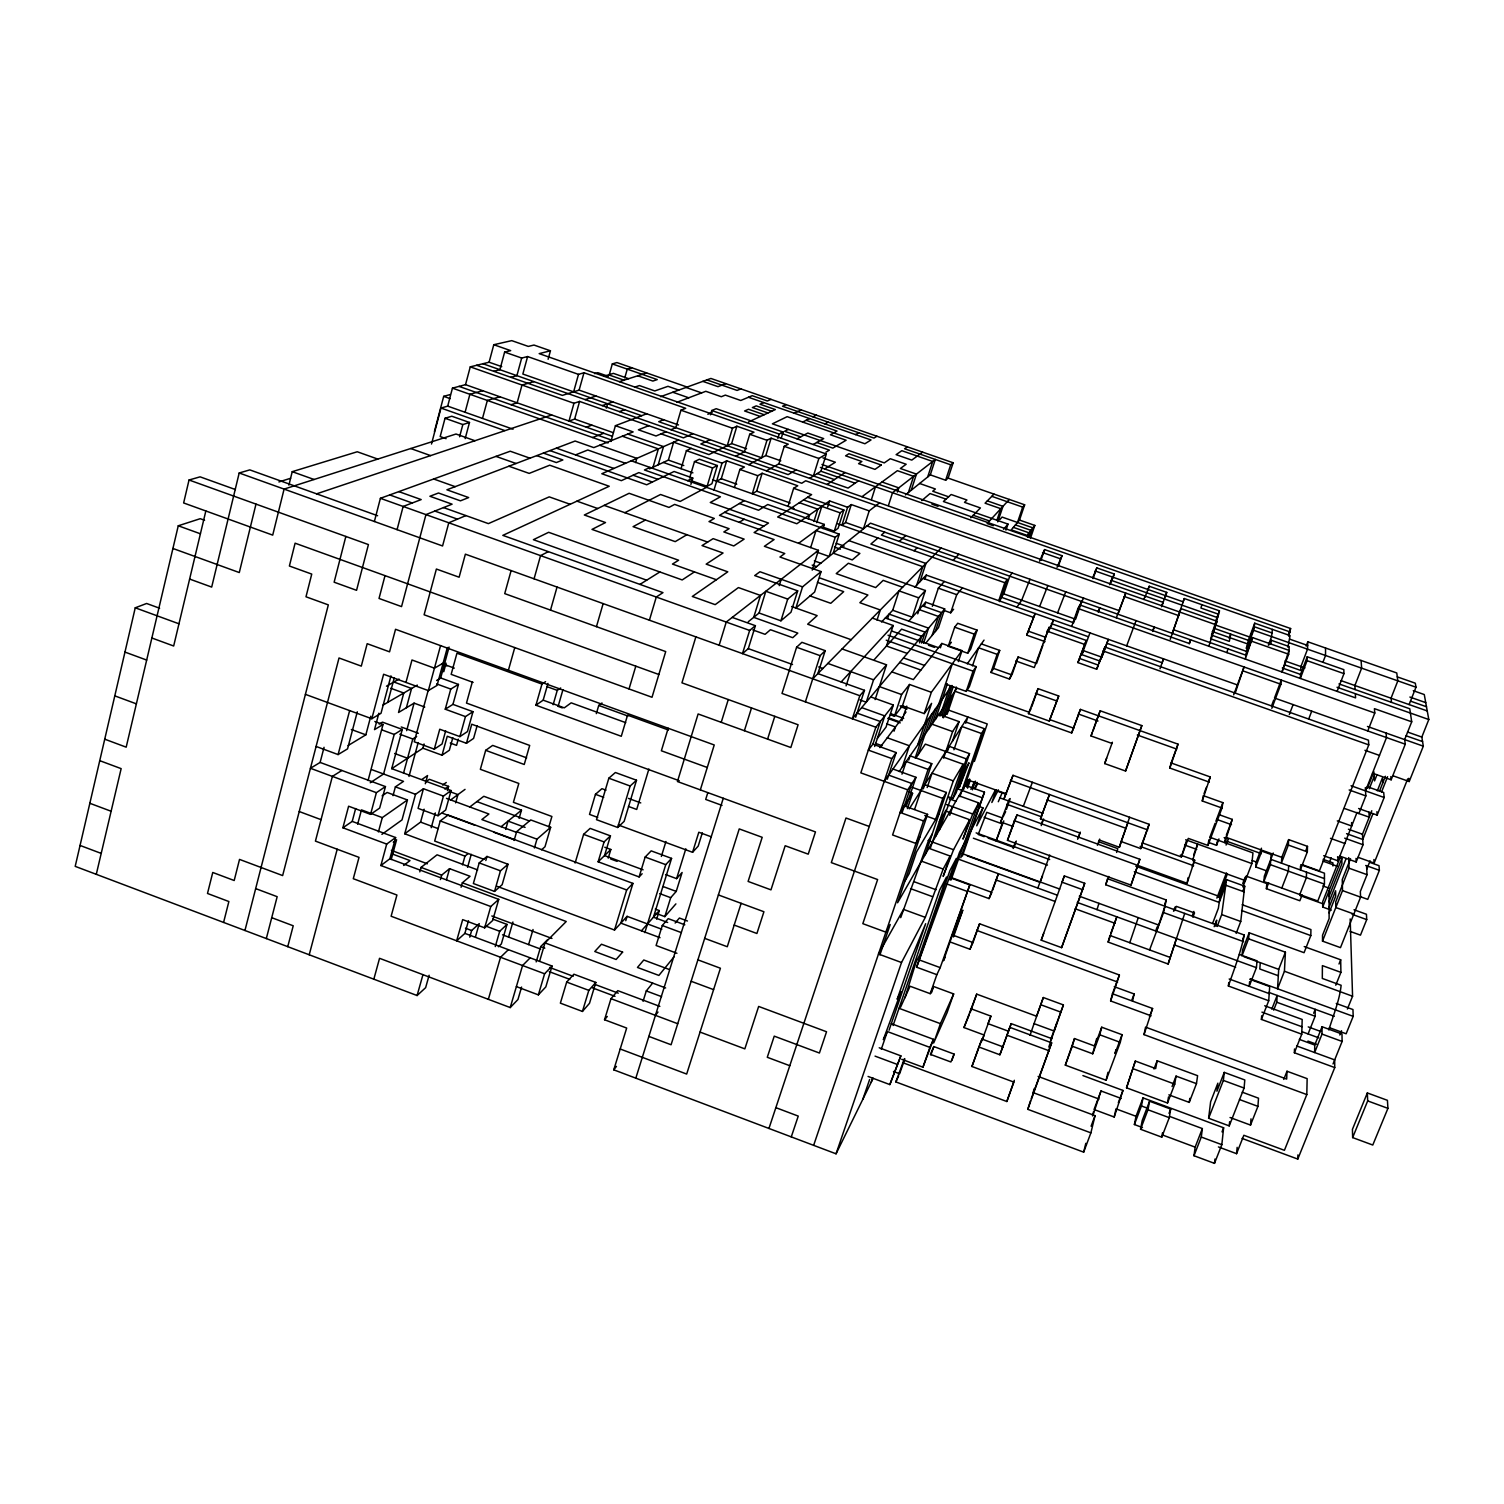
<?xml version="1.0" encoding="UTF-8"?>
<svg xmlns="http://www.w3.org/2000/svg" width="1504" height="1504" viewBox="0 0 1504 1504"><rect width="100%" height="100%" fill="white"/><g stroke="black" fill="none" stroke-linecap="round" stroke-linejoin="round"><path stroke-width="1.5" d="M1273.23 853.012L1264.338 876.136L1263.868 881.588L1317.786 901.028L1324.422 884.126L1324.46 873.204L1300.772 864.687M1325.55 648.017L1325.532 655.5L1323.031 662.004M1322.072 1026.743L1314.74 1045.036L1314.646 1052.537L1322.035 1034.094L1322.072 1026.743L1341.982 1034.019L1342.113 1041.445L1333.033 1063.967M1366.553 865.702L1367.042 874.67L1360.33 891.534L1360.594 897.136L1340.478 947.633L1322.505 941.128L1322.542 935.225L1329.122 918.587L1329.028 890.932M1331.284 910.146L1322.693 907.044L1322.712 901.648L1340.102 857.487M1308.085 1033.944L1315.135 1016.253L1315.229 1009.334L1313.669 1013.245M1218.409 1146.932L1236.57 1153.681L1243.846 1135.276L1284.416 1150.316L1306.807 1094.574L1307.145 1078.65L1287.01 1071.243L1283.758 1079.421M1249.166 932.781L1248.564 938.816L1241.947 955.98L1242.586 949.832L1249.166 932.781L1304.062 952.69L1310.811 935.582L1310.924 929.585L1242.191 904.731M1306.544 872.188L1306.393 877.622L1299.776 894.542M1300.509 866.003L1300.377 869.782L1307.333 851.884L1307.484 846.357L1288.646 839.608L1281.784 857.355L1281.427 862.958L1288.345 845.079L1288.646 839.608M1242.06 1138.415L1297.783 1159.095L1297.914 1154.903M1297.783 1159.095L1334.744 1067.577L1294.38 1052.762L1301.768 1034.188L1302.182 1019.468L1264.695 1005.762M1294.38 1052.762L1294.512 1048.984M1307.22 656.778L1300.528 674.412L1300.321 678.436L1307.07 660.67L1307.22 656.778L1343.824 669.637L1343.956 673.623L1337.131 691.389M1391.52 702.368L1391.031 698.213L1397.836 680.842L1396.765 672.965L1307.803 641.794L1307.521 649.183L1300.922 666.554L1300.734 670.446L1284.66 664.806M1287.01 1071.243L1286.672 1079.082L1145.559 1027.138L1144.018 1034.62L1306.807 1094.574M1285.412 952.201L1278.701 969.366L1277.554 988.767L1284.435 971.246L1285.412 952.201L1248.564 938.816M1288.665 865.759L1288.364 871.154L1281.803 888.056M1273.681 1010.105L1276.764 1002.247L1277.178 995.46L1271.801 1009.128M1301.768 1034.188L1261.405 1019.411L1268.718 1000.743L1269.696 986.568L1249.843 979.33M1230.046 1117.51L1250.52 1125.086L1257.927 1106.361L1258.51 1098.202L1242.248 1092.186M1229.182 638.429L1230.742 634.162L1229.313 641.381L1211.472 635.12L1219.462 610.85L1184.287 598.536L1173.552 629.744L1245.951 655.218L1252.512 637.583L1288.966 650.367L1281.972 671.968L1288.665 654.221L1289.248 646.588L1271.143 640.253L1269.508 644.614M1288.759 636.286L1290.62 628.522L821.955 464.473M1261.405 1019.411L1261.687 1015.764M1263.868 881.588L1270.372 864.668L1271.218 854.084M1250.52 1125.086L1251.008 1118.863M1260.314 962.673L1259.788 968.99L1278.325 975.739M1302.144 894.861L1299.832 900.764L1266.387 888.695L1266.8 883.562L1246.083 876.099M1249.617 981.661L1249.185 986.286L1256.423 967.674L1257.024 960.849L1239.352 954.42M1271.82 708.309L1280.9 684.245L1281.258 680.09L1274.49 698.025L1405.281 744.198L1391.162 779.805L1372.494 773.188M1244.09 1088.05L1244.804 1079.966L1224.256 1072.39L1216.924 1091.208L1217.864 1083.181L1210.626 1101.774L1208.614 1118.262L1229.219 1125.894L1244.09 1088.05L1223.372 1080.417L1224.256 1072.39M1236.57 1153.681L1237.153 1147.345M1266.18 870.703L1255.727 866.943L1256.216 861.961L1261.48 848.218M1229.219 1125.894L1229.633 1121.702M1169.849 1116.513L1202.354 1128.583L1195.135 1147.138L1193.988 1155.73L1214.48 1163.363L1221.831 1144.676L1223.617 1127.774L1143.021 1097.882L1136.028 1116.306L1134.392 1124.541L1142.476 1127.549M1268.718 1000.743L1228.373 986.004C1234.201 969.14 1240.725 952.446 1244.297 935.037L1105.722 884.747L1107.546 878.693L1166.277 899.994L1163.551 912.571L1149.582 949.945M1242.887 886.984L1251.854 863.578L1252.964 852.918L1210.118 837.333M1214.48 1163.363L1214.969 1159.039M1236.175 933.364L1240.744 921.482L1244.71 886.194L1226.531 879.633L1220.045 896.704L1218.372 908.247L1212.638 923.324M1245.744 876.964L1245.331 880.611L1193.311 861.848M1270.73 643.975L1271.143 640.253M1272.384 629.386L1271.576 636.568L1268.323 645.272M1228.373 986.004L1228.787 982.507M1193.988 1155.73L1201.282 1137.043L1202.354 1128.583M1217.168 926.464L1221.699 914.582L1226.531 879.633M1168.871 1094.856L1189.232 1102.394L1196.47 1083.651L1197.598 1075.698L1157.14 1060.771L1154 1069.024M1281.784 857.355L1225.572 837.164L1224.764 842.597L1232.284 819.398L1219.8 814.924M1215.796 926.22L1216.68 920.128L1214.179 926.69M1189.232 1102.394L1189.814 1098.352M1287.894 647.209L1290.075 635.59L1254.712 623.201L1248.358 640.347L1245.331 659.072L1252.512 637.583M1247.173 647.66L1253.64 630.289L1254.712 623.201M1222 808.043L1222.865 802.647L1203.294 795.635L1202.26 800.974L1222 808.043L1207.919 845.455L1188.292 838.386L1181.354 856.96L1142.307 842.879L1149.131 824.305L1013.019 775.312L1003.882 799.207L1013.019 775.312M1208.614 842.447L1216.567 845.304L1217.112 841.864M1235.179 693.1L1244.052 666.986L1233.675 694.848M1169.266 1117.679L1170.676 1109.068L1149.564 1101.229L1142.194 1120.574L1140.54 1129.26L1161.765 1137.156L1169.266 1117.679L1147.966 1109.764L1149.564 1101.229M1157.14 1060.771L1155.674 1068.573L1135.332 1061.053L1126.534 1087.824L1167.499 1103.015L1174.737 1084.14L1176.053 1076.112L1196.47 1083.651M1161.765 1137.156L1162.498 1132.775M1167.499 1103.015L1168.533 1096.886M1207.919 845.455L1208.896 839.777M1184.72 913.417L1168.119 964.008L1108.147 942.087L1109.971 935.488L1169.454 957.183M1014.354 820.695L1017.061 814.924L1139.844 859.31L1130.989 885.123L1007.473 840.341L1014.354 820.695L1187.07 883.262L1194.684 860.194L1180.358 855.043M1192.691 860.1L1197.692 844.082L1193.706 854.742M1202.26 800.974L1210.269 776.948L1171.127 762.96L1178.027 744.16L1098.202 715.735L1091.002 735.964L1111.907 743.427M1168.119 964.008L1176.466 938.552M1187.07 883.262L1188.141 877.603M1134.392 1124.541L1141.442 1105.966L1143.021 1097.882M1227.057 652.642L1227.809 648.844M1144.018 1034.62L1152.59 1008.488L1112.452 993.749L1119.408 975.006L979.574 923.776L969.967 949.25L950.002 941.918M1181.354 856.96L1186.374 840.962M1126.534 1087.824L1135.332 1061.053M1121.213 1098.465L1101.003 1090.964L1094.047 1109.52L1114.201 1117.021L1122.962 1090.438L1082.918 1075.586M1156.557 931.314L1164.923 906.235M1114.201 1117.021L1116.006 1108.862L1136.028 1116.306M1132.512 1001.119L1134.148 993.975L1114.257 986.68M159.612 608.236L146.621 603.48L135.247 607.804L75.2 866.36L417.097 995.535L425.632 987.658L429.129 975.25M1120.273 1042.366L1122.059 1034.696L1101.718 1027.213L1094.724 1046.051L1074.476 1038.568L1065.321 1065.133L1106.098 1080.248L1120.273 1042.366L1099.762 1034.79L1101.718 1027.213M96.294 874.313L121.147 768.638L99.753 760.667M204.582 520.252L200.239 518.692L178.262 525.78L126.186 747.168L104.735 739.178M235.414 489.552L200.088 476.843L189.034 480.002L183.638 502.956L272.713 535.123L284.087 489.101L456.013 434.017L474.944 440.728M1115.912 1049.717L1115.009 1053.552L1122.059 1034.696M1208.802 646.231L1217.018 621.265L1181.054 608.65L1170.244 639.294M205.841 510.984L173.674 646.006L151.866 637.997M1106.098 1080.248L1107.978 1072.296M377.617 515.722L249.796 469.887L239.192 472.989L211.688 587.086L189.636 579.059M904.43 1058.609L895.858 1081.921L1083.67 1152.158L1090.889 1132.869L1095.044 1115.667L1033.041 1092.581L1034.32 1088.501M1092.825 1115.686L1101.003 1090.964M255.981 504.103L239.286 572.554L172.922 548.471M1083.67 1152.158L1085.813 1143.341M1092.543 1115.705L1093.558 1111.588M288.9 485.134L292.227 471.673L357.256 451.764L377.786 459.077M1138.265 917.647L1129.767 942.707M223.588 922.422L228.871 901.535L207.496 893.47L212.76 872.47L234.192 880.517L239.531 859.404L282.639 875.572L339.02 657.981L361.298 666.122L367.183 643.693L389.555 651.834L395.533 629.292L714.231 744.969L700.338 789.882M1151.105 1015.82L1110.61 1000.95L1119.408 975.006M1209.31 782.136L1169.83 768.036L1178.027 744.16M244.945 930.487L328.323 604.89L305.989 596.787L311.742 574.096L289.388 566.012L295.104 543.188L658.846 674.488M345.845 536.458L334.132 582.198L356.561 590.32L368.424 544.58L189.034 480.002M1169.83 768.036L1171.127 762.96M1110.61 1000.95L1112.452 993.749M266.321 938.571L277.168 896.685L255.661 888.601M374.383 521.512L380.399 498.313L510.232 451.219L529.972 458.194M320.126 762.434L385.456 786.592L376.376 792.664L310.444 768.281L320.126 762.434L324.056 747.3M1074.476 1038.568L1072.277 1046.239L1092.712 1053.796L1096.698 1038.456M287.753 946.655L293.224 925.787L271.735 917.684M316.103 746.454L338.099 754.576L349.642 710.602M385.005 575.656L379.027 598.46L401.549 606.601L425.952 514.612L452.084 504.178L429.918 496.264L438.491 493.011L460.45 500.832L468.665 497.561L446.914 489.796L575.111 441.029L593.798 447.609L633.128 431.911L615.418 425.688L610.925 441.48M397.075 529.652L403.147 506.453L421.176 499.591L398.842 491.62M357.294 711.806L347.556 748.86L338.099 754.576M434.412 431.554L443.699 396.342L450.241 394.556M431.498 444.037L440.973 408.054L447.703 406.136L513.052 429.204M447.703 406.136L452.441 388.145L465.526 384.667L612.372 436.329M465.168 438.623L469.492 422.474L451.82 416.232L445.034 418.262L440.183 436.555L446.105 438.66M348.063 745.57L365.848 734.836L370.792 716.205M309.222 954.777L337.197 849.234M342.893 827.783L352.218 821.41L395.627 837.54L386.697 844.082L342.893 827.783L348.608 806.219L370.567 814.36L379.666 808.08L385.456 786.592M305.406 694.359L371.808 718.743L383.614 674.262L428.358 690.599L437.062 685.41L447.365 647.547M1127.944 822.801L1121.119 841.526L1140.765 848.613L1149.131 824.305M465.526 384.667L470.263 366.863L489.101 362.22L501.734 366.638M378.876 713.197L374.515 729.628L383.012 724.496L374.853 721.506M352.218 821.41L355.64 808.569M390.965 675.86L381.001 713.31L371.808 718.743M387.731 702.368L394.217 678.06M465.093 412.265L469.887 394.292L482.709 390.702M459.585 436.762L462.837 424.56L469.492 422.474M368.066 780.52L383.012 724.496M357.651 824.192L361.468 809.885L382.298 817.612L407.434 799.978L387.13 792.458L382.091 795.879M489.101 362.22L493.782 344.717L511.755 340.637L528.299 346.409L533.995 345.055L550.445 350.789L548.114 359.287M370.567 814.36L376.376 792.664M405.967 682.421L411.983 659.993L434.43 668.171L443.097 663.189M379.158 724.12L382.448 722.127L402.282 729.421L394.198 734.441L383.576 773.996L370.247 782.757M482.502 418.413L487.352 400.44L499.93 396.774M406.381 707.764L411.57 688.475L394.349 682.177M1130.989 885.123L1139.844 859.31M1140.765 848.613L1142.307 842.879M451.087 790.559L443.436 796.105L423.451 788.735L418.074 808.362L438.002 815.732L445.673 810.036L451.087 790.559L391.717 768.657L402.282 729.421M493.782 344.717L510.683 350.639L504.63 352.086L499.892 369.702L493.726 371.3M378.425 831.919L382.298 817.612M406.663 730.643L414.089 703.139L424.748 707.049M393.014 795.654L395.383 786.855L403.504 781.366L371.638 769.597M403.523 773.169L412.792 738.99L416.646 736.528M428.114 690.656L414.239 741.792L434.299 749.161L442.044 744.01L445.673 730.831M380.888 865.533L389.837 858.803L498.745 899.373L490.774 906.517L380.888 865.533L386.697 844.082M428.358 690.599L440.559 645.63M670.991 429.712L675.822 427.681L680.936 410.197L685.692 408.317L583.984 372.748L578.495 374.364L527.603 356.561L521.681 358.046L516.887 375.662L510.852 377.297M408.994 776.421L418.187 742.562M389.837 858.803L395.627 837.54M527.603 356.561L522.847 374.045L641.663 415.706M391.209 859.517L396.586 839.777L393.277 842.202M407.434 799.978L402 819.924L381.903 834.363M449.094 647.04L440.634 678.116L436.611 680.485M391.717 768.657L422.906 748.202L424.053 743.972M443.736 671.762L446.086 663.17M467.97 853.708L464.962 856.152L404.726 833.78L415.518 794.3L423.451 788.735M434.299 749.161L439.751 729.233L459.904 736.622L467.462 731.564L472.989 711.693L452.948 704.38L445.259 709.211L465.45 716.6L472.989 711.693M445.259 709.211L450.768 689.076L458.438 684.414L440.371 677.834M425.312 783.753L427.55 775.556L422.004 779.392M373.838 979.179L379.553 958.311L510.232 1007.567L517.94 999.521L521.587 987.056M404.726 833.78L420.575 822.105L424.128 809.19M452.948 704.38L458.438 684.414M422.906 748.202L442.026 755.215L447.252 736.246L466.447 743.296L473.591 738.408L477.106 725.812M452.817 737.712L449.339 750.252L442.026 755.215M431.234 827.708L435.314 812.931M1108.147 942.087L1116.833 916.838L1110.742 933.42M419.804 871.869L421.045 867.413L437.062 854.817L477.652 869.914M472.294 682.045L466.484 703.082L679.263 780.745M458.269 739.141L456.558 745.364L450.279 743.07M438.002 815.732L443.436 796.105M459.904 736.622L465.45 716.6M447.44 790.615L448.606 786.404L429.354 779.298L425.557 781.948M660.012 937.688L620.851 923.136L632.94 883.393L448.117 815.018L440.24 820.94L434.675 841.056L483.968 859.348M511.116 570.58L504.724 593.629L665.708 651.589L652.022 697.273L424.109 614.779L436.386 569.038L459.115 577.216L465.375 554.168L859.818 695.713L864.48 690.317L817.875 673.604L825.207 650.649L801.895 642.321L796.594 647.246L782.005 693.438L875.854 727.222L893.338 705.019L870.703 696.897M466.447 743.296L471.748 724.232L529.69 745.439L524.238 764.483L485.679 750.346L480.359 769.315L518.824 783.452L513.409 802.309L551.893 816.484L548.847 826.918M1201.865 604.683L1200.925 608.048L1218.654 614.271L1216.285 620.738M455.637 802.854L457.93 794.601L449.527 791.518M573.626 391.848L578.495 374.364M440.428 879.558L441.668 875.102L449.583 868.673L470.075 876.287L462.348 882.792L461.089 887.247M692.949 433.678L683.436 437.871L579.585 401.418L573.964 403.279L569.001 421.082L574.641 419.09L613.388 432.72M476.636 365.284L562.364 395.383L579.115 390.119L583.984 372.748M574.641 419.09L579.585 401.418M446.481 879.727L449.583 868.673M417.097 995.535L422.962 974.667M508.39 670.258L514.763 647.585M534.07 578.814L540.575 555.615L548.358 551.648M462.518 864.856L464.962 856.152M467.575 867.319L471.241 854.366M609.214 374.891L612.316 363.912L616.903 362.558L687.14 387.073M606.356 408.11L607.597 403.768M550.502 610.116L557.044 587.068M479.212 862.92L473.365 883.525L494.534 891.421L502.148 884.69L508.014 864.255L486.976 856.434L479.212 862.92L500.456 870.816L508.014 864.255M498.745 899.373L492.654 920.504L484.664 927.836L462.668 919.621L456.652 940.808L464.886 933.382L468.477 920.768M485.811 860.532L486.976 856.434M624.762 377.918L627.262 369.138L631.774 367.747M469.756 937.142L471.636 930.525L479.25 923.625L475.49 936.748M668.434 730.004L627.563 715.152L621.284 736.283L535.932 705.207L541.966 684.076L545.557 681.65M505.664 829.4L508.051 821.09L525.084 827.388M535.932 705.207L543.17 700.168L547.964 683.418M494.534 891.421L500.456 870.816M484.664 927.836L490.774 906.517M519.106 818.364L521.474 810.186L483.818 796.293L469.793 806.971M514.105 840.454L516.643 831.674L530.686 819.924L550.671 827.294L544.993 846.752L541.59 849.779M553.134 704.718L557.251 690.374L560.691 687.986M558.247 705.94L562.947 689.678M495.267 946.58L499.704 931.277L506.998 924.415L492.804 919.113M635.628 462.555L636.831 458.363L599.682 445.259M506.998 924.415L501.34 943.948L498.407 946.749M488.349 999.314L500.55 957.277L508.371 949.682M596.449 626.66L603.142 603.612M508.54 937.067L512.92 921.99M534.409 847.974L536.966 839.176L550.671 827.294M653.018 467.218L658.357 448.888L622.336 436.216M658.207 464.811L663.527 446.613L627.77 434.054M649.502 468.853L668.378 460.092L673.623 442.176L708.948 454.584L731.658 443.586L746.586 448.812M510.232 1007.567L522.565 965.53L530.179 957.841M528.618 944.587L533.036 929.51M596.336 713.629L598.742 705.432L601.995 702.988M681.068 468.684L686.407 450.636L691.276 448.38M536.176 961.902L540.707 946.599L547.644 939.605M539.541 961.394L545.012 942.895L566.237 921.501L462.348 882.792M575.111 863.033L583.608 834.363L590.132 828.384L610.455 835.867L604.533 855.588L643.11 869.82M605.999 790.164L601.92 788.679L595.452 794.319L589.512 814.397L597.727 817.424M689.659 477.896L694.491 461.596L699.379 459.228L717.352 465.544L711.918 483.724L707.124 486.3L691.069 480.641M516.38 986.605L538.357 994.858L544.598 973.784L552.024 966.019L464.886 933.382M629.029 688.964L635.797 666.178M649.408 620.212L656.289 597.032L662.963 592.632L502.825 535.368L609.214 486.262L549.731 465.206L529.182 473.403L508.916 466.221M710.508 414.803L711.768 410.517L716.205 408.693L783.133 432.062L781.178 438.435M690.9 484.363L692.78 478.065L674.093 471.485L646.701 484.777L549.956 450.598M552.024 966.019L545.82 986.906L538.357 994.858M608.838 778.207L596.505 819.68L617.693 827.482L624.141 821.353L636.512 780.238L615.38 772.511L608.838 778.207L630.138 786.009L636.512 780.238M1098.108 844.308L1099.612 840.134L1119.39 847.278L1129.598 817.274M707.124 486.3L712.595 467.97L717.352 465.544M642.133 873.749L639.106 876.926L598.141 861.792L604.082 841.92L610.455 835.867M566.688 982.074L560.372 1003.149L582.443 1011.44L589.493 1003.318L595.828 982.432L573.908 974.216L566.688 982.074L588.816 990.365L595.828 982.432M713.949 490.191L722.033 463.157L726.658 460.807L744.386 467.03L739.893 469.436L734.46 487.484M727.259 445.71L732.486 428.226L736.866 426.215L753.974 432.212L749.725 434.261L744.442 451.745L735.682 456.201M1119.39 847.278L1121.119 841.526M731.658 443.586L736.866 426.215M716.637 481.205L721.281 478.723L726.658 460.807M608.236 858.126L610.831 849.478L604.796 847.26M617.693 827.482L630.138 786.009M1116.645 852.43L1117.792 848.632L1098.54 841.676M648.901 768.995L636.7 809.453L628.446 806.426M582.443 1011.44L588.816 990.365M668.19 728.256L661.365 750.778L707.256 767.491M695.863 636.888L681.951 682.835L798.098 724.759L790.841 747.526L698.119 713.968L677.439 781.535L815.469 831.919L808.231 854.159L785.182 845.737L770.969 889.86L748.108 881.438L762.19 837.314L739.235 828.911L671.085 1044.754L648.863 1036.406M496.771 886.232L614.516 930.036L626.679 889.973L632.94 883.393M766.42 470.846L778.884 463.815L784.242 446.35L788.246 444.188L771.101 438.19L766.965 440.296L761.663 457.78L658.733 421.684L663.621 419.729M762.133 473.271L757.79 475.715L752.301 493.763L756.681 491.188L762.133 473.271L797.722 485.773L793.642 488.311L788.058 506.359M748.804 464.661L765.818 455.543L771.101 438.19M625.758 920.692L627.093 916.35L661.816 929.246M639.106 876.926L645.16 857.054L651.176 850.869L671.574 858.389L653.45 917.196L667.644 922.46M1097.018 909.638L1098.935 903.34M777.869 438.36L779.185 434.073L783.133 432.062M873.147 1078.293L836.055 1153.812L613.764 1069.833L626.679 1028.059L604.533 1019.75L610.981 998.675L617.787 990.647L659.842 1006.402M719.156 645.235L726.244 622.054L818.458 550.332L719.514 515.346L744.254 500.663M661.365 856.434L665.952 841.488M644.821 932.63L665.746 864.65L671.574 858.389M656.646 919.132L659.297 910.578L655.274 909.093M721.224 722.334L728.274 699.548M755.403 625.683L749.65 630.439L742.487 653.62L748.296 648.638L755.403 625.683L732.222 617.411M684.809 924.791L668.227 918.643L662.286 925.524L656.101 945.508L676.932 953.273M656.064 913.398L664.824 916.632L670.69 897.681L676.236 891.402L682.102 872.489L676.593 878.637L665.595 874.576M676.593 878.637L685.824 848.801M748.221 621.772L759.088 613.012L765.818 591.279L787.72 599.081L797.684 590.865L754.726 575.581L759.952 571.746L802.534 586.861L821.071 571.595L779.956 557.025L784.75 553.51L764.408 546.309L774.071 539.579L754.124 532.529L768.488 523.054L710.283 502.486L720.416 496.79L644.464 469.981L650.01 467.424M643.073 1001.288L646.288 990.929L652.642 983.108M707.745 792.871L705.696 799.432L722.014 805.392M618.294 824.982L692.573 852.298L698.815 832.238L711.279 836.807M1090.889 1132.869L1027.796 1109.332L1051.653 1042.836L1009.786 1027.345L999.897 1054.793L978.878 1046.991L971.941 1066.486L1013.865 1082.109L1006.834 1101.511L902.569 1062.595M1043.325 997.528L1034.056 1023.641L1054.248 1031.086L1063.403 1004.916L1043.325 997.528L1036.557 1016.234L976.698 994.144L963.97 1027.552L984.18 1035.053L981.943 1040.787M702.312 832.859L698.194 846.113L692.573 852.298M779.241 585.639L781.215 579.303M813.438 475.941L818.872 458.457L826.335 454.001L539.184 353.628L550.445 350.789M809.603 478.347L820.958 471.241L826.335 454.001M808.306 519.012L809.622 514.857L790.916 508.277M635.816 1078.161L723.274 798.267M744.386 730.718L751.511 707.933M1048.814 1047.085L1056.579 1023.622M759.088 613.012L780.914 620.814L787.72 599.081M813.946 521.474L817.8 509.16L799.395 502.693M816.691 522.659L821.786 506.378M810.675 547.569L816.014 530.517L835.228 537.285L839.251 534.164L631.248 460.807M797.684 590.865L790.991 612.222L780.914 620.814M802.534 586.861L795.879 608.03L814.604 592.05L821.071 571.595M827.708 506.961L829.588 500.945L847.617 507.28L851.283 504.573L869.199 510.871L879.502 502.862M822.989 528.618L824.305 524.426L767.754 504.498L758.561 510.251L739.479 503.502M1027.796 1109.332L1030.447 1100.872M812.216 570.129L818.458 550.332M767.585 739.122L774.786 716.336M824.154 527.566L834.306 531.138L840.078 512.826L843.876 510.025L807.592 497.279M835.228 537.285L829.155 556.461L816.39 551.949M843.876 510.025L838.123 528.205L834.306 531.138M847.617 507.28L841.902 525.328L845.605 522.49L851.283 504.573M839.251 534.164L833.216 553.19L852.26 559.92L859.893 553.416L841.15 546.798M741.134 903.321L727.278 946.73L704.68 938.346M805.392 701.86L820.131 655.669L825.207 650.649M871.436 499.535L875.516 486.77M869.199 510.871L863.484 528.788L845.605 522.49M888.432 505.494L892.53 492.71L935.319 459.434L930.299 474.869L905.446 494.929M897.418 492.071L898.772 487.86L882.002 481.994M908.36 492.579L913.605 476.336L897.399 470.677L861.98 496.715M846.075 685.862L850.681 671.611M911.236 490.248L916.444 474.117L900.37 468.496L906.16 464.247L890.293 458.72L884.296 462.894L772.398 423.827L787.175 416.664L864.913 443.755L871.004 439.958L748.466 397.263M1172.368 633.41L1173.552 629.744M877.02 620.062L880.31 609.985L859.856 602.709L867.902 595.02L819.812 577.95M927.686 476.975L932.724 461.465L901.817 450.692L896.14 454.64L911.781 460.111L922.61 452.14M1098.202 715.735L1100.214 710.79L1141.837 725.605L1125.575 771.044L1104.688 763.562L1112.377 742.243M859.818 695.713L852.317 718.743L944.719 608.951L925.731 602.22L908.792 621.114M855.701 717.239L864.48 690.317M887.642 618.426L889.052 614.102L928.57 628.146L923.55 643.261M881.532 621.998L892.718 610.267L899.035 590.884L918.662 597.821L925.411 590.508L848.35 563.248L836.224 573.607L875.666 587.575L883.168 580.375L902.607 587.256M842.09 648.938L886.514 664.806L873.561 679.808L866.248 702.199L860.025 699.962M872.339 618.088L893.169 625.495L886.458 646.024L907.269 653.432M1125.575 771.044L1141.837 725.605M930.299 474.869L945.64 480.227L950.697 464.792L953.16 462.781L710.884 378.444L660.632 396.661M875.102 699.604L886.514 664.806M945.64 480.227L948.122 478.103L953.16 462.781M916.744 585.056L922.779 566.688L848.82 540.594M919.959 581.672L925.956 563.455L870.872 544.034L877.922 538.018M875.854 727.222L860.833 772.868L907.72 789.844L915.974 777.324L892.962 769.014M918.662 597.821L912.289 617.204L892.718 610.267M924.941 579.059L926.257 575.092L1237.378 684.922M872.884 744.179L896.158 752.564L891.816 758.58L868.316 750.101L872.884 744.179L880.348 721.506L857.054 713.122M917.741 613.82L925.411 590.508M874.689 746.492L884.766 715.904L861.698 707.613M924.358 606.375L925.731 602.22M893.338 705.019L886.044 727.09L877.358 738.37M890.387 714.795L894.41 716.224L901.573 694.547L909.525 684.489L931.352 692.291L962.015 650.612L941.842 643.449L913.379 679.582L891.778 671.856M919.527 642.866L921.708 636.286L901.61 629.142L874.388 659.504M932.33 606.319L938.327 588.177L944.343 581.465M921.557 643.073L925.167 632.169L885.33 618.012M894.034 731.188L895.444 726.977L886.777 723.856M894.41 716.224L902.456 705.79L909.525 684.489M901.93 720.679L906.762 706.128M932.104 635.421L938.421 616.433L919.132 609.59M768.939 1128.47L891.816 758.58M935.338 631.492L941.598 612.654L922.46 605.868M887.304 779.204L896.158 752.564M944.719 608.951L938.496 627.638L925.505 643.468M1082.598 889.672L1084.722 883.299L1064.343 875.911L1062.05 882.19L1082.598 889.672L1061.598 947.652L1041.219 940.188L1064.343 875.911M944.568 610.643L950.678 612.805L956.732 594.663L962.447 587.857M940.376 647.829L941.842 643.449M902.231 767.19L909.394 745.758L887.285 737.787M901.968 774.146L906.198 761.475L928.081 769.371L931.784 763.675L910.108 755.854L908.698 760.046M902.456 705.79L924.227 713.592L931.352 692.291M948.253 646.306L954.664 627.187L957.728 623.276L977.092 630.138L970.682 649.126L967.711 653.244L948.253 646.306L951.374 642.264M1061.598 947.652L1084.722 883.299M917.684 744.912L931.596 703.364L924.227 713.592M915.203 757.978L928.25 719.044M918.192 754.632L931.822 713.986M996.87 520.44L1000.799 508.69L985.064 503.201L993.994 494.102M791.273 1136.892L798.248 1116.1L775.857 1107.658M907.72 789.844L892.586 834.964L915.936 843.462L920.016 836.656M997.754 521.888L1002.98 506.34L987.338 500.87M928.551 729.233L935.338 709.023M902.325 812.028L911.894 783.528L888.657 775.124M952.333 663.772L932.048 724.195L952.615 731.564L959.063 721.619L938.853 714.362M906.292 806.182L915.974 777.324M935.488 719.232L947.388 683.831M907.42 808.607L912.571 793.285L908.454 791.781M940 716.073L950.227 685.655M958.33 661.591L962.015 650.612M941.824 715.603L951.976 685.467L884.258 781.347M942.914 717.276L952.972 687.422M1005.969 530.141L1008 524.106L943.403 501.509L951.148 494.496L966.94 500.024L964.496 502.355L980.42 507.938L970.757 517.79M945.396 714.72L951.806 695.713M914.582 809.434L928.081 769.371M947.125 714.268L956.318 687.027M967.711 653.244L974.178 634.105L977.092 630.138M923.306 788.792L931.784 763.675M927.178 787.532L932.01 773.188L953.292 780.858L963.199 764.239L942.482 756.794M1017.494 522.471L1022.682 507.111L1024.656 504.799L948.122 478.103M1019.505 520.064L1034.827 525.422L1027.006 535.368L1011.271 529.859L1019.505 520.064L1024.656 504.799M972.486 665.877L978.615 647.773L997.133 654.353L999.728 650.424L981.341 643.9M1006.834 1101.511L1014.316 1080.304M1034.056 1023.641L1030.014 1035.354M943.61 758.129L952.615 731.564M945.546 684.019L966.226 691.389L973.069 671.16L976.171 666.629L888.037 635.252M813.645 1145.352L923.569 820.977L927.573 814.36L904.355 805.937M947.689 750.703L949.174 746.322L969.535 753.654L956.112 792.909L952.878 798.474L948.798 796.988M976.171 666.629L969.366 686.708L966.226 691.389M884.747 532.19L881.363 535.086L1007.323 579.435L1004.841 582.725L998.769 600.679L1003.77 593.873L1009.767 576.182L1012.173 572.986M879.934 954.833L890.199 924.546L885.894 932.16L862.826 923.663L877.622 879.558L831.317 862.619L845.981 818.007L869.256 826.467M927.573 814.36L897.587 902.757L968.031 780.012L1006.552 793.905M952.427 741.228L959.063 721.619M999.784 601.694L1007.323 579.435M953.931 749.744L961.846 726.47L981.529 733.52L984.406 728.707L964.891 721.694M1027.495 537.248L1028.999 532.83L1013.376 527.359M1028.736 536.928L1030.973 530.329L1015.444 524.896M965.737 723.274L967.88 717.013L909.262 808.832M1029.939 536.608L1032.91 527.866L1002.078 517.075L999.934 519.463M900.708 917.647L928.551 840.36L932.217 834.043M1030.39 538.47L1034.827 525.422M924.716 784.618L946.373 792.458L942.82 798.417L935.657 819.436L924.772 815.488M925.186 854.667L946.373 792.458M930.374 848.087L953.292 780.858M1011.12 676.311L1009.466 679.056L990.967 672.457L997.133 654.353M935.958 835.904L942.82 815.77M990.967 672.457L993.599 668.415L999.728 650.424M939.417 829.87L963.199 764.239M952.878 798.474L966.395 758.9L969.535 753.654M949.757 815.3L952.671 806.764M836.055 1153.812L901.516 962.522L925.298 917.365L943.177 869.068L950.152 856.058L928.852 848.294M1039.565 561.161L1044.622 549.599L1061.993 555.69L1058.308 566.406M959.89 796.706L981.529 733.52M1040.956 560.315L1044.622 549.599M963.632 789.318L984.406 728.707M965.906 786.178L968.031 780.012M974.404 761.419L987.244 723.95L948.535 710.095L943.252 717.84M966.752 787.175L969.554 778.997M967.561 788.152L970.343 780.05M862.845 1099.274L869.632 1079.496M881.306 1049.19L887.36 1031.556L929.867 1047.386L933.458 1039.32L891.308 1023.66M871.136 1082.391L872.621 1078.067M889.052 1030.221L925.656 923.719L911.161 958.556L897.174 999.295L901.084 991.568L883.337 1039.602L887.36 1031.556M972.712 786.009L974.235 781.61M1009.466 679.056L1018.133 656.966L1036.576 663.508L1042.836 645.46M972.449 789.844L975.457 781.14L970.87 789.318M1018.133 656.966L1011.948 674.939L993.599 668.415M950.152 856.058L943.158 876.4L953.555 849.722L969.685 819.718L945.414 810.919M1026.706 635.139L1035.166 613.538L1026.706 635.139L1045.036 641.625M893.094 1025.502L939.718 889.973L946.542 877.001L919.677 955.021L916.086 962.071L904.994 997.697M977.111 782.343L974.893 788.792L977.544 784.016M900.558 1007.21L910.07 986.229L930.243 993.693L933.627 986.511L953.649 993.918L947.069 1012.7L933.646 1043.024L940.432 1023.66L953.649 993.918M1039.621 606.526L1047.856 585.545M916.632 967.204L949.87 870.684L956.356 858.389L916.632 967.204L936.842 974.667L940.188 967.636L969.817 884.916L949.738 877.584M969.685 819.718L962.992 839.1L972.731 814.021L978.69 802.91L958.969 795.785M1057.049 567.309L1061.993 555.69M950.039 879.859L959.496 852.392L982.939 807.874L978.784 806.37M951.036 880.009L978.69 802.91M960.812 857.731L984.462 792.194L965.06 785.182M962.41 856.039L984.462 792.194M982.939 807.874L976.735 825.79L995.216 790.39L1005.048 793.943M868.071 1076.45L889.842 1084.591L900.858 1055.846L879.22 1047.78M1079.872 658.583L1098.446 665.163L1096.642 669.224L1077.917 662.587L1086.264 640.441L1049.115 627.318L1034.282 667.532L1015.689 660.933M900.858 1055.846L889.842 1084.591M1043.532 643.449L1049.115 627.318M1002.585 818.044L986.774 812.329L978.22 834.494L984.18 836.656M1048.514 631.624L1053.42 619.986L1051.352 625.946M996.231 789.844L991.85 802.497L998.374 789.863M1057.594 612.861L1065.734 591.824M904.825 1058.872L899.636 1073.781L893.489 1071.487M930.243 993.693L936.842 974.667M931.446 992.772L932.894 988.598M1028.454 713.629L1038.042 688.644L1058.741 696.014L1049.266 721.055L1028.454 713.629L1031.067 708.722M998.299 801.726L1001.946 793.304M969.817 884.916L943.459 960.736L945.076 957.334M1031.763 706.711L1038.042 688.644M953.461 936.973L962.804 910.108L953.198 935.262L972.994 942.538L979.574 923.776M1012.888 826.373L1000.611 821.936L1009.259 799.207M1006.402 809.453L1010.199 798.568M1003.807 820.883L996.099 840.98L1002.096 823.835L984.161 817.349M1071.694 626.435L1077.954 608.481L1083.632 598.122M1081.771 601.525L1075.604 619.216L1003.77 593.873M1092.844 577.442L1096.811 567.892L1114.257 574.002L1112.753 578.288M1093.07 578.608L1096.811 567.892M901.723 1059.305L922.948 1067.201L929.867 1047.386M933.458 1039.32L922.948 1067.201M930.882 1054.943L933.834 1046.558L954.119 1054.116L951.9 1060.395M1049.266 721.055L1058.741 696.014M1017.061 814.924L1007.473 840.341M969.309 891.402L989.049 898.602L998.412 873.73L992.584 890.312M1023.359 806.219L1032.364 782.287M1077.917 662.587L1086.264 640.441M1013.132 848.482L1015.407 842.014M1016.272 841.037L1014.016 847.485L988.166 838.104M1100.232 661.158L1081.808 654.635L1089.986 632.902M1098.296 612.297L1099.838 607.879L1098.089 611.376M1109.538 584.642L1114.257 574.002M1110.403 583.59L1112.678 577.122M970.118 1012.775L976.698 994.144M1040.467 818.778L1049.472 794.526L1040.467 818.778L1079.872 833.009M954.908 691.238L1071.675 732.956L1080.417 709.399L1097.732 715.566M1071.675 732.956L1080.417 709.399M1041.37 824.23L1042.93 819.812M1041.257 825.583L1043.588 819.003M1096.642 669.224L1104.876 647.021L1368.433 740.175L1368.772 744.875L1319.403 870.872L1302.671 864.856M1099.161 663.151L1104.876 647.021M1100.947 659.166L1108.316 639.369L1102.695 655.255M1117.942 614.252L1125.782 593.102L1116.325 617.806M999.897 1054.793L1002.792 1046.784L981.98 1039.076L971.941 1066.486M981.943 1040.58L990.91 1016.14L970.644 1008.639M1093.07 730.85L1100.214 710.79M1040.166 881.964L1049.754 855.043M1126.684 645.836L1136.065 620.626M1145.014 597.088L1149.225 586.24L1166.747 592.388L1165.205 596.674M1147.702 590.527L1149.225 586.24M1002.36 1048.156L1011.196 1023.641L1051.898 1038.681M1077.616 839.27L1080.248 832.107M1078.387 837.615L1079.966 833.197M1152.609 631.436L1154.207 627.018L1152.872 630.665M1161.539 606.732L1166.747 592.388M1182.746 602.822L1184.287 598.536M1160.016 668.791L1163.476 658.827L1162.178 662.794L1106.606 643.167M1097.412 845.267L1099.65 839.1M1041.219 940.188L1043.663 933.439M1011.196 1023.641L1008.451 1031.218L987.978 1023.641L990.91 1016.14M1189.138 643.731L1190.566 639.802L1189.514 643.58L1079.891 604.984L1073.668 622.788L1001.288 597.257M1161.859 605.774L1163.1 602.352L482.916 363.742M1104.688 763.562L1106.624 758.223M1105.722 884.747L1108.749 876.437M1050.525 1040.185L1063.403 1004.916M1031.236 1098.747L1051.653 1042.836M1216.322 619.422L1219.462 610.85M1217.018 621.265L1210.588 638.768L1246.572 651.42M1065.321 1065.133L1072.277 1046.239M1092.712 1053.796L1099.762 1034.79M1246.177 648.28L1254.186 626.717L1271.989 632.958M1204.065 793.567L1206.396 787.325M1208.727 781.102L1210.269 776.948M1164.735 904.092L1166.277 899.994M1155.674 930.976L1157.215 926.878M1131.835 1000.141L1134.148 993.975M1091.096 1126.214L1095.044 1115.667M1173.515 911.217L1175.094 906.987M1174.737 910.634L1176.335 906.367L1194.514 912.947L1192.898 917.214M1192.24 866.736L1194.684 860.194M1209.686 837.709L1215.1 823.308M1215.871 821.259L1222.865 802.647M1288.232 634.857L1290.62 628.522M1149.47 1016.779L1152.59 1008.488M1118.318 1102.714L1122.962 1090.438M1216.567 845.304L1218.954 838.931M1192.315 915.635L1193.913 911.405M1271.5 705.959L1273.738 700.018M1226.324 835.19L1232.284 819.398M1226.061 845.041L1228.317 839.119L1224.143 837.615M1306.186 646.081L1307.803 641.794M1216.868 898.114L1226.437 872.884M1218.447 897.399L1227.302 874.106M1289.323 714.513L1293.102 704.605M1140.54 1129.26L1147.966 1109.764M1242.718 883.544L1245.143 877.227M1243.075 890.462L1244.71 886.194M1308.687 719.1L1311.714 711.166M1255.727 866.943L1261.781 851.132L1272.252 854.911M1172.067 1086.527L1176.053 1076.112M1169.022 1113.355L1170.676 1109.068M1242.718 939.173L1244.297 935.037M1266.387 888.695L1268.662 882.792M1305.961 850.305L1307.484 846.357M978.878 1046.991L981.98 1039.076M1208.614 1118.262L1223.372 1080.417M1367.775 730.963L1374.788 713.028L1374.412 708.666L1411.711 721.807L1404.661 739.592L1405.281 744.198M1222.019 1131.873L1223.617 1127.774M1329.574 861.961L1331.209 857.806M1037.76 888.056L1042.516 875.967M1323.67 855.72L1337.977 860.852L1357.059 812.386M1365.519 790.878L1386.5 737.58L1386.049 733.031M1367.362 788.246L1373.848 771.778L1374.562 780.896L1377.025 774.616M1358.845 813.626L1365.839 795.898L1365.331 787.588M1322.693 907.044L1341.812 858.521L1337.488 856.979M1369.298 788.735L1374.205 776.308M1329.047 896.309L1341.925 863.672L1341.812 858.521M1329.066 901.761L1346.099 858.577M1329.085 907.288L1335.608 890.782L1335.665 896.29L1329.104 912.89M1409.116 704.586L1415.978 687.215L1415.302 683.192L1397.291 676.875M1350.536 858.652L1342.264 879.596L1342.508 890.612L1322.505 941.128M1377.326 790.841L1382.402 778L1382.834 782.757M1348.712 857.581L1349.05 868.203L1335.74 901.855L1335.815 907.532L1353.863 914.037M1339.932 856.152L1356.194 861.98L1363.019 844.722L1362.474 834.25L1371.78 810.731M1379.431 791.386L1385.391 776.271M1372.983 813.608L1362.756 839.458L1346.569 833.667M1381.556 791.95L1387.572 776.703M1358.601 808.494L1377.175 815.112L1384.15 797.496L1383.699 792.514L1367.286 786.686M1366.741 869.256L1370.088 860.852M1392.723 775.688L1409.21 781.535L1423.31 746.172L1421.825 737.073L1428.8 719.532L1424.269 694.547L1413.29 690.693M1357.999 857.299L1374.148 863.089L1407.706 778.865M1339.011 964.026L1340.684 959.796L1304.231 946.58M1370.2 862.525L1379.018 865.684L1379.375 870.327L1367.756 899.373L1361.139 896.986M1335.759 985.214L1340.91 972.355L1340.684 959.796M1353.995 909.77L1366.44 914.263L1366.722 919.602L1360.481 935.15L1350.066 931.39M1328.822 1029.958C1333.315 1015.144 1339.519 1000.63 1341.136 985.289L1322.317 978.446L1322.392 965.624L1340.91 972.355M1347.396 1009.034L1352.566 996.231L1350.178 918.925M1339.801 1034.996L1341.53 1030.729M1336.266 1003.45L1352.961 1009.541L1353.186 1016.347L1346.136 1033.774L1329.348 1027.646M1091.002 735.964L1092.374 732.561M1367.343 1092.938L1352.434 1129.354L1352.641 1137.588L1372.776 1145.033L1387.929 1108.354L1387.421 1100.326L1367.343 1092.938L1367.681 1100.909L1352.641 1137.588M1143.811 599.438L1145.183 596.054M954.119 1054.116L950.866 1061.974L930.393 1054.36L933.834 1046.558M963.97 1027.552L969.347 1014.598M969.967 949.25L972.994 942.538M989.049 898.602L991.869 892.398L952.746 878.11M895.858 1081.921L898.696 1075.811M1000.611 821.936L1002.303 818.477M1003.149 816.747L1005.65 811.634M1081.808 654.635L1083.707 650.762L1102 657.229M905.032 880.855L909.13 873.768L916.538 851.922L939.267 813.307M939.342 821.748L946.242 809.904M912.571 793.285L900.125 812.461L923.569 820.977M915.748 758.223L925.355 744.123L966.395 758.9M1016.948 607.108L1021.686 600.209L1029.996 579.266M899.204 771.571L956.939 688.306M967.26 663.847L984.03 640.102M879.878 747.62L903.302 716.543M903.735 715.058L906.028 712.012M655.443 1015.35L658 1012.06M613.764 1069.833L616.452 1066.374M673.98 956.901L658.884 975.438L637.47 967.448L643.787 960.003L669.261 969.497M950.678 612.805L953.611 609.252M604.533 1019.75L607.278 1016.46M675.146 923.042L679.394 918.023L687.46 921.012M1003.544 529.276L1008 524.106M664.824 916.632L675.898 903.885M641.456 930.788L659.297 910.578M841.168 681.951L893.169 625.495M953.179 560.372L958.838 554.224M1009.316 499.441L987.132 523.524L993.279 525.686M614.516 930.036L627.093 916.35M914.564 587.331L926.257 575.092M812.743 678.83L941.109 548.001M598.141 861.792L610.831 849.478M914.056 550.746L917.214 547.7M899.279 541.384L905.746 535.556M921.726 500.625L930.036 493.556L946.016 499.14M501.17 826.692L521.474 810.186M813.664 568.963L870.459 523.148L1119.521 610.756M403.674 865.458L410.009 860.589L392.6 854.103M450.711 799.921L465.037 789.374M798.605 543.32L824.305 524.426M444.883 789.074L448.606 786.404M442.646 785.05L446.274 782.475M485.679 750.346L492.673 745.401L526.663 757.847M829.588 500.945L796.838 523.749L777.681 517L811.596 494.628L793.642 488.311M858.54 480.81L848.087 488.086L778.884 463.815M907.363 446.838L904.618 448.756L950.697 464.792M694.416 571.896L682.196 579.942L548.659 532.303L533.412 539.692L646.701 580.187M827.031 484.457L845.079 472.557M341.859 770.48L332.384 776.384L315.426 841.112L359.024 857.374L353.29 878.712L396.924 895.03L391.115 916.237L544.598 973.784M639.952 584.398L659.842 571.971M739.235 522.32L744.198 519.237M824.624 468.947L835.34 462.236L822.914 457.893M876.926 436.235L873.993 438.078L782.55 406.249L786.084 404.614M414.089 703.139L398.541 712.482L403.768 693.024L390.739 688.268M686.896 534.71L675.221 541.628L633.09 526.663L645.479 520.027M796.161 469.868L788.152 474.625L700.826 443.981L710.095 439.694M825.903 452.215L829.381 450.147L780.839 433.19M855.607 434.6L858.69 432.757M382.787 705.244L417.322 685.11M813.175 444.488L823.684 438.585L807.817 433.039L797.007 438.848M386.472 686.2L399.068 679.075M706.466 487.352L680.165 501.434L660.538 494.496L624.837 512.695M824.906 423.902L828.178 422.135M687.629 480.697L692.78 478.065M788.322 429.392L784.599 431.272L800.654 436.874M802.685 422.06L809.584 418.563M812.95 416.834L816.296 415.123M794.262 413.224L801.181 409.878M748.578 421.928L775.35 409.577L759.99 404.219L763.712 402.583M678.567 440.014L601.826 473.741L621.359 480.66L638.824 472.594L657.925 479.325M771.007 399.368L767.378 400.966L752.226 395.684L740.758 400.478L725.342 395.101L721.318 396.718L705.808 391.303L676.819 402.32M465.939 515.59L448.794 522.772L442.571 545.971L239.192 472.989M666.065 431.78L656.007 435.991L638.41 429.806L648.713 425.688M707.839 414.277L712.144 412.472M575.543 454.904L587.801 449.997L625.551 463.307M740.908 388.897L737.092 390.42L706.88 379.892M592.632 437.532L603.687 433.284M615.418 425.688L646.682 413.788M725.887 383.652L718.01 386.66L702.819 381.358M586.334 427.174L591.843 425.143M619.404 411.626L624.611 409.727M602.258 405.61L612.861 401.944M316.592 493.838L551.686 414.991M634.801 387.111L639.407 385.569L654.804 390.946L667.983 386.321L678.774 390.1M585.131 399.594L595.979 396.022M619.328 381.696L646.645 372.936M278.917 481.938L290.629 478.272M511.04 404.708L517.15 402.828L522.001 385.043L533.92 381.64M603.856 376.301L613.406 373.368L628.672 378.707M594.625 373.612L597.765 372.672L608.349 376.357M806.144 420.293L837.014 431.065L830.434 434.769L846.113 440.24L832.821 448.117L816.728 442.496M771.684 411.269L756.211 405.873L752.395 407.546L767.961 412.98M686.031 387.449L701.616 392.901M764.182 414.728L748.522 409.257L744.593 410.987L760.366 416.495M612.316 363.912L657.248 379.591L652.868 381.057L637.79 375.793M991.813 496.339L1022.682 507.111M672.833 392.243L688.738 397.789M711.768 410.517L779.185 434.073M608.669 374.816L624.028 380.192M919.621 483.48L935.375 488.988L932.724 491.244L948.61 496.809M680.936 410.197L732.486 428.226M749.725 434.261L766.965 440.296M784.242 446.35L818.872 458.457M973.22 515.27L989.482 520.967M504.63 352.086L521.681 358.046M931.935 504.197L938.045 506.34M820.394 467.462L1290.357 632.037M820.958 471.241L855.099 483.198M579.115 390.119L678.473 424.936M765.818 455.543L780.783 460.807M817.236 473.572L834.419 479.588M1042.516 552.532L1060.019 558.661M1095.1 570.956L1183.234 601.844M1289.812 639.2L1307.653 645.46M1111.061 580.3L1217.845 617.73M1253.64 630.289L1415.978 687.215M1216.172 624.837L805.693 480.772L801.745 483.254L661.064 433.866M1216.191 625.269L1248.922 636.756M470.263 366.863L573.964 403.279M1124.24 596.486L1178.798 615.644M1251.948 641.324L1288.665 654.221M1307.07 660.67L1343.956 673.623M1215.364 628.766L1248.358 640.347M1409.868 697.048L1425.736 702.631M1212.318 631.53L1247.756 643.975M1410.508 701.146L1426.488 706.748M686.407 450.636L722.033 463.157M739.893 469.436L757.79 475.715M1284.98 660.952L1304.908 667.964M1340.891 680.598L1427.24 710.941M1338.974 683.906L1409.756 708.779L1411.711 721.807M1282.31 668.002L1300.528 674.412M1337.037 687.253L1428.8 719.532M694.491 461.596L712.595 467.97M803.531 499.967L840.078 512.826M867 525.949L1355.574 697.875L1355.348 693.701M459.04 386.396L611.338 440.014M668.378 460.092L683.794 465.526M721.281 478.723L736.753 484.175M756.681 491.188L790.202 502.994M452.441 388.145L608.067 442.966M663.339 462.442L692.912 472.858M712.67 479.814L794.037 508.465M837.897 523.918L1004.841 582.725M1077.954 608.481L1374.788 713.028M1243.394 671.028L1280.9 684.245M1407.537 732.034L1421.825 737.073M443.699 396.342L450.128 398.616M1406.108 735.794L1422.558 741.585M1367.456 726.47L1423.31 746.172M836.205 543.301L844.195 546.121M556.405 448.136L613.895 468.44M633.109 475.226L652.36 482.032M440.973 408.054L504.63 430.52M834.419 547.024L840.454 549.148M923.136 578.363L1032.891 617.129M1051.277 623.615L1088.144 636.643M724.627 512.319L763.788 526.156M938.327 588.177L956.732 594.663M445.034 418.262L462.837 424.56M543.414 453.08L562.853 459.961L556.348 462.555L536.74 455.618M1046.897 631.078L1084.346 644.314M1103.109 650.95L1368.772 744.875M1029.018 631.417L1045.205 637.132M1364.936 750.289L1379.488 755.422M814.341 560.898L820.827 563.192M812.198 565.09L816.559 566.632M495.982 456.389L516.06 463.495M954.664 627.187L974.178 634.105M604.213 505.382L707.651 542.079M817.424 582.33L843.688 591.655L830.772 603.311L810.054 595.941M576.953 501.152L597.708 508.521M570.148 504.291L549.223 496.865L488.386 523.618L443.53 507.581M410.705 448.53L430.576 455.599M1351.062 785.746L1384.15 797.496M1349.163 789.957L1365.839 795.898M891.853 631.078L938.515 647.679M928.513 645.254L934.604 647.416M433.66 478.986L455.167 486.657M716.393 579.717L672.476 564.075L678.605 560.24L592.012 529.408L605.51 522.546L584.342 515.007L629.123 493.293L668.998 507.412L674.638 504.404L714.306 518.448L709.023 521.587L729.083 528.694L723.856 531.946L744.123 539.128L733.764 545.952L713.14 538.639L702.048 545.576L723.029 553.021L706.184 564.132L727.767 571.821L692.329 596.468L715.19 604.646L738.426 587.575L760.479 595.434L753.711 617.354L797.816 633.109L792.74 637.696L770.462 629.725L765.085 634.331L752.827 629.932M791.63 606.526L817.161 615.625L807.667 624.198L851.132 639.708M886.232 640.215L973.069 671.16M1035.485 693.382L1056.353 700.826M1344.313 808.438L1369.223 817.161L1368.903 812.16M1078.368 714.005L1097.995 721.018M1137.325 735.024L1176.786 749.105M903.509 657.925L924.528 665.426M899.674 662.474L920.88 670.051M1337.3 820.883L1351.701 826.016L1351.57 822.575M966.489 689.885L1028.604 712.069M1050.093 719.739L1073.781 728.199M1348.43 829.23L1362.474 834.25M389.724 494.929L412.246 502.994M434.825 511.059L457.46 519.143M1344.689 838.16L1363.019 844.722M380.399 498.313L749.65 630.439M796.594 647.246L820.131 655.669M1330.476 838.33L1344.82 843.481M292.227 471.673L314.092 479.494M827.839 663.433L873.561 679.808M879.37 686.595L901.573 694.547M818.721 666.968L822.914 668.472M1365.782 865.458L1379.375 870.327M748.296 648.638L792.533 664.505M900.106 705.808L906.254 708.008M1216.849 819.436L1231.532 824.7M1288.345 845.079L1307.333 851.884M900.915 706.842L907.006 709.023M1349.05 868.203L1367.042 874.67M1323.125 859.348L1332.92 862.864L1332.958 866.003M1322.937 861.115L1337.056 866.191M891.214 713.874L903.678 718.367M888.676 717.84L899.411 721.713M887.698 718.386L900.257 722.898M1226.531 841.168L1261.292 853.652M1270.805 859.329L1324.441 878.618M1270.372 864.668L1324.422 884.126M1342.508 890.612L1360.594 897.136M1252.08 860.457L1256.216 861.961M1322.806 885.912L1329.066 888.168M1185.697 839.758L1251.854 863.578M1010.406 780.463L1147.646 829.888M1184.607 845.022L1196.714 849.384M1047.141 799.902L1126.289 828.422M1300.02 895.538L1322.9 903.791M1352.096 914.319L1366.722 919.602M875.497 743.371L881.964 745.702M1140.107 846.414L1193.65 865.74M999.671 797.778L1042.836 813.269M1006.778 804.264L1041.652 816.86M1244.071 891.834L1225.76 885.236L1219.218 902.438L1134.336 871.7M957.71 788.867L981.604 797.515M1135.802 866.229L1220.045 896.704M949.231 798.831L955.848 801.218M912.232 787.344L942.82 798.417M1241.552 910.503L1310.811 935.582M178.262 525.78L200.408 533.788M946.674 804.584L972.731 814.021M1221.699 914.582L1240.744 921.482M976.134 832.878L1049.66 859.555M973.37 838.217L1047.461 865.12M541.966 684.076L456.953 653.206L451.162 674.356L473.14 682.402M546.911 686.614L557.251 690.374M598.742 705.432L627.882 716.017M1163.551 912.571L1243.601 941.654M625.72 722.653L571.182 702.838L564.263 707.858L543.17 700.168M442.12 663.678L454.283 668.114M928.212 840.51L953.555 849.722M442.608 664.354L446.857 665.896M557.984 706.335L562.27 707.895M962.24 853.614L1059.718 889.071M1079.308 896.196L1157.986 924.81M967.26 855.87L1039.114 882.002M1243.977 956.732L1278.701 969.366M1284.435 971.246L1352.566 996.231M959.195 859.442L1057.481 895.237M1077.24 902.419L1256.423 967.674M995.629 879.802L1055.206 901.498M1075.116 908.754L1115.047 923.306M1175.188 945.226L1235.63 967.241M1250.369 978.86L1353.186 1016.347M436.611 683.925L450.768 689.076M921.463 861.153L943.177 869.068M1268.737 992.377L1334.292 1016.29M1229.2 978.991L1269.207 993.599M1276.764 1002.247L1315.135 1016.253M946.467 883.826L966.734 891.233M914.432 881.852L936.071 889.748M1308.236 1026.894L1320.907 1031.537M1261.95 1012.136L1301.975 1026.762M1322.035 1034.094L1342.113 1041.445M1301.693 1031.594L1318.726 1037.835M910.578 888.638L932.424 896.628M135.247 607.804L178.976 623.803M1307.935 1041.088L1316.526 1044.227M1299.324 1039.377L1314.74 1045.036M628.484 798.398L640.76 802.91M1296.636 1045.938L1334.687 1059.888L1334.744 1067.577M976.604 930.356L1117.622 982.056M595.452 794.319L603.706 797.346M925.298 917.365L903.509 909.394L878.486 954.025L901.516 962.522M401.211 726.977L418.356 733.275M399.82 734.215L412.792 738.99M382.204 730.023L394.198 734.441M1367.681 1100.909L1387.929 1108.354M351.334 729.496L365.848 734.836M124.964 652.078L146.678 660.068M394.631 753.485L407.565 758.26M583.608 834.363L604.082 841.92M645.16 857.054L665.746 864.65M920.128 960.248L940.188 967.636M1040.9 1004.785L1061.128 1012.248M476.862 801.594L529.596 821.052M718.386 894.936L763.919 911.744L756.907 933.495L734.196 925.092M446.481 798.361L488.913 814.021L481.863 819.567L516.21 832.257M610.662 858.991L617.091 861.36M395.383 786.855L415.518 794.3M516.643 831.674L536.966 839.176M663.189 886.57L676.236 891.402M1239.465 1099.537L1257.927 1106.361M442.364 813.213L474.719 825.188M494.177 832.389L513.654 839.589M659.73 893.62L670.69 897.681M1133.659 1068.93L1174.737 1084.14M114.793 695.863L136.375 703.853M440.24 820.94L626.679 889.973M1006.947 1035.184L1049.19 1050.826M420.575 822.105L438.096 828.61M899.016 1008.3L940.432 1023.66M662.286 925.524L681.086 932.518M1141.442 1105.966L1147.533 1108.241M1038.117 1076.413L1099.048 1099.048M1201.282 1137.043L1221.831 1144.676M299.24 811.54L321.048 819.661M697.894 959.853L720.416 968.238L686.67 1074.063L620.212 1049.002M1162.705 1135.069L1195.135 1147.138M391.378 850.399L427.362 863.804M421.045 867.413L441.668 875.102M691.126 981.266L713.592 989.632M875.046 1056.128L896.873 1064.268M491.808 915.974L551.968 938.44M545.012 942.895L665.633 987.959M485.378 925.919L499.704 931.277M540.707 946.599L544.805 948.14M502.524 934.811L540.688 949.099M646.288 990.929L661.572 996.644M465.469 928.212L471.636 930.525M549.637 967.448L573.193 976.265M594.625 984.312L618.276 993.166M549.242 971.659L569.753 979.348M592.369 987.827L615.023 996.325M89.845 803.286L111.127 811.258M610.981 998.675L677.721 1023.716M700.056 1032.082L744.837 1048.871L758.655 1006.439L826.542 1031.763L819.417 1053.026L774.24 1036.143L767.284 1057.293L789.788 1065.716M80.05 845.436L101.2 853.407M1408.797 778.301L1409.21 781.535M1390.824 776.572L1391.162 779.805M1376.912 811.709L1377.175 815.112M1361.101 660.482L1361.628 668.152L1354.897 685.523L1355.123 689.584M1373.904 859.517L1374.148 863.089M1356.044 858.389L1356.194 861.98M1337.921 857.224L1337.977 860.852M965.925 767.999L959.289 787.438L969.008 762.772L965.925 767.999M622.618 952.107L616.114 959.477L594.776 951.506L601.468 944.23L622.618 952.107M881.231 465.018L874.971 469.38L858.596 463.646L861.848 461.502L845.605 455.825L848.933 453.738L881.231 465.018"/></g></svg>
